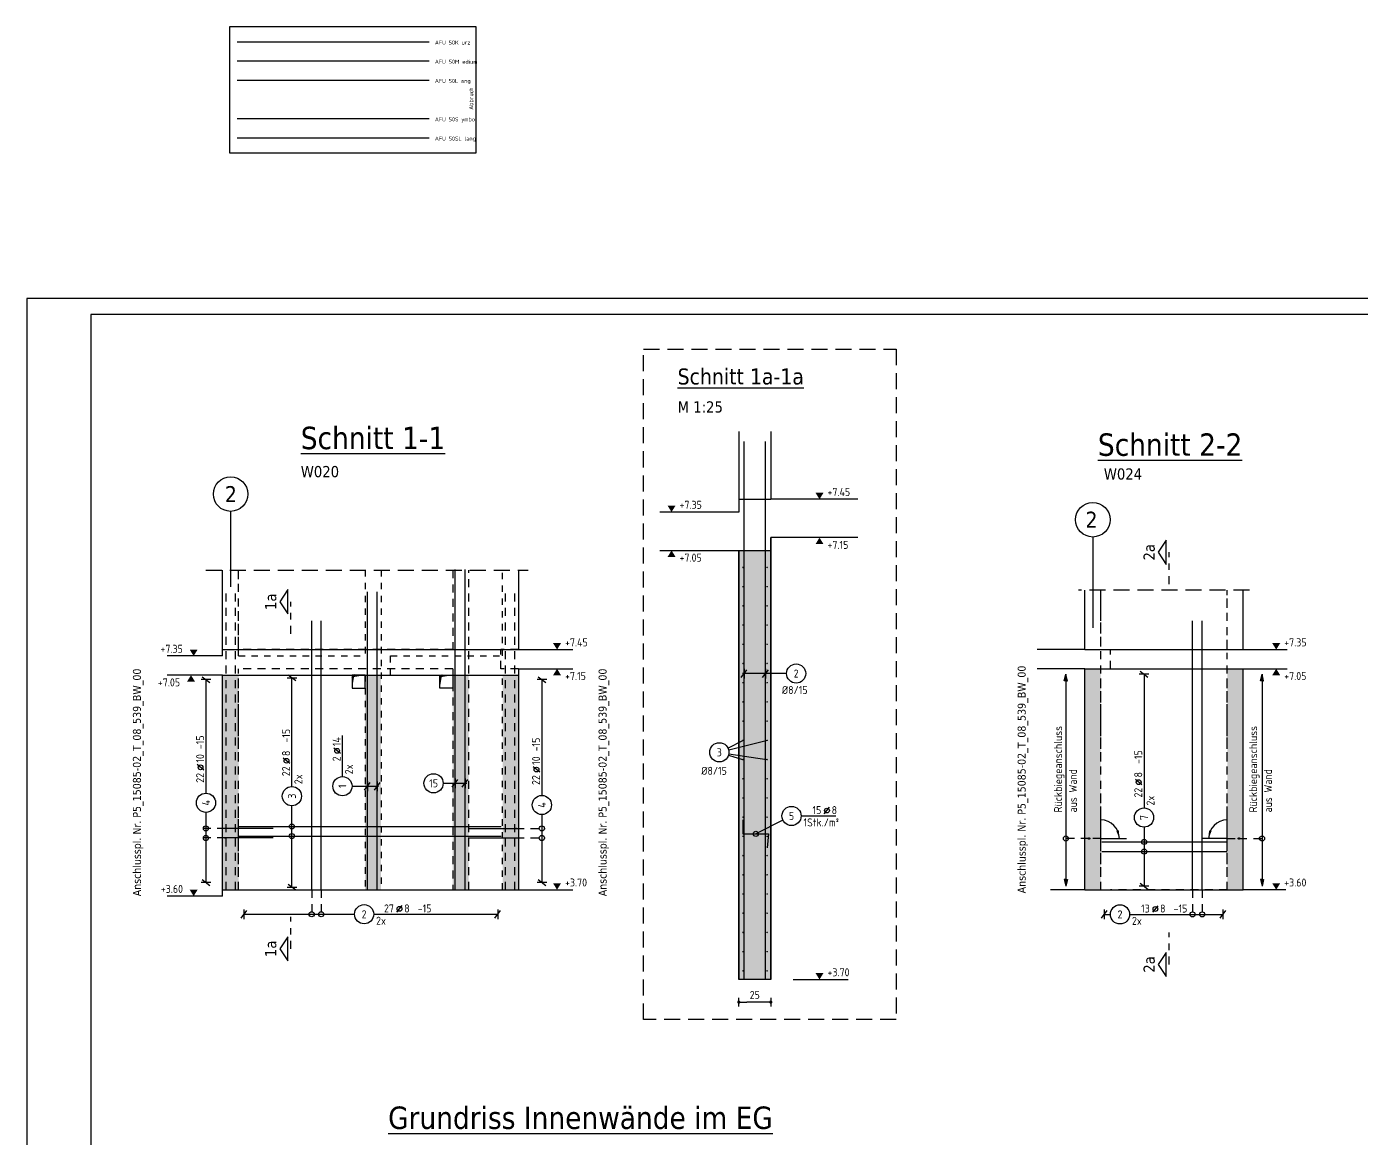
# Model space of a CAD drawing. Extents: x 6 to 70.7, y 1.4 to 35.4.
# Drawn here: x 6 to 26.85, y 17.99 to 35.35 of the extents above; entities that cross this region are included whole.
import ezdxf
from ezdxf.enums import TextEntityAlignment as Align

# ---------------------------------------------------------------- set-up
doc = ezdxf.new("R2010")
doc.units = 0
doc.header["$LTSCALE"] = 0.5
for name, pattern in [('AUSGEZOGEN', [1000.01, 1000, 0.01]), ('DASHDOTSMALL', [1.05, 0.5, -0.25, 0.05, -0.25]), ('DASHED', [0.75, 0.5, -0.25]), ('DOT', [0.175, 0.05, -0.125]), ('HIDDEN', [0.375, 0.25, -0.125]), ('PUNKT', [0.175, 0.05, -0.125]), ('STRICHLINIE', [0.75, 0.5, -0.25]), ('STRICHPUNKT2', [0.55, 0.25, -0.125, 0.05, -0.125]), ('VERDECKT', [0.375, 0.25, -0.125])]:
    doc.linetypes.add(name, pattern=pattern)
for name, color, linetype in [('ACHSEN', 7, 'Continuous'), ('AFU', 7, 'Continuous'), ('BETON', 7, 'Continuous'), ('DETAIL', 7, 'Continuous'), ('DRUEBER', 7, 'Continuous'), ('grau_mittel', 7, 'Continuous'), ('HILFE', 7, 'Continuous'), ('koten', 7, 'Continuous'), ('MASSE', 7, 'Continuous'), ('RAHMEN', 7, 'Continuous'), ('RND', 7, 'Continuous'), ('RND-1', 7, 'Continuous'), ('SCHATTEN', 15, 'Continuous'), ('SCHNITTE', 7, 'Continuous'), ('SFP_Achsen', 7, 'Continuous'), ('TEXT', 7, 'Continuous'), ('VERDECKT', 7, 'Continuous')]:
    doc.layers.add(name, color=color, linetype=linetype)
doc.styles.add('helv', font='tahoma.ttf')
doc.styles.add('txt', font='isocp.shx')
doc.linetypes.add('ABBRUCH', pattern='A,0.15,-0.15,["x",Standard,S=0.07,R=0,X=-0.1,Y=-0.0238],-0.005', length=0.305)
doc.linetypes.add('AFU_50K', pattern='A,0.15,["/",Standard,S=0.2,R=0,X=-0.01,Y=-0.1],0.07,["/",Standard,S=0.2,R=0,X=-0.01,Y=-0.1],0.15', length=0.37)
doc.linetypes.add('AFU_50L', pattern='A,0.75,["/",Standard,S=0.2,R=0,X=-0.01,Y=-0.1],0.07,["/",Standard,S=0.2,R=0,X=-0.01,Y=-0.1],0.75', length=1.57)
doc.linetypes.add('AFU_50M', pattern='A,0.45,["/",Standard,S=0.2,R=0,X=-0.01,Y=-0.1],0.07,["/",Standard,S=0.2,R=0,X=-0.01,Y=-0.1],0.45', length=0.97)
doc.linetypes.add('AFU_50S', pattern='A,0,-0.15,["/",Standard,S=0.2,R=0,X=-0.01,Y=-0.1],0,-0.07,["/",Standard,S=0.2,R=0,X=-0.01,Y=-0.1],-0.15', length=0.37)
doc.linetypes.add('AFU_50SL', pattern='A,0,-0.75,["/",Standard,S=0.2,R=0,X=-0.01,Y=-0.1],0,-0.07,["/",Standard,S=0.2,R=0,X=-0.01,Y=-0.1],-0.75', length=1.57)
doc.dimstyles.new('DOT_I', dxfattribs={"dimscale": 0.5, "dimtxt": 0.25, "dimasz": 0.25, "dimexe": 0.1, "dimexo": 0.3, "dimgap": 0.1, "dimtad": 1, "dimdec": 3, "dimzin": 3, "dimtxsty": 'txt', "dimblk": 'DOT', "dimblk1": 'DOT', "dimblk2": 'DOT', "dimsah": 1, "dimcen": 0.1, "dimse1": 1, "dimse2": 1, "dimazin": 0, "dimtfac": 1, "dimtdec": 4, "dimtix": 1, "dimtmove": 2, "dimatfit": 3, "dimfxl": 0, "dimtvp": 1, "dimtolj": 1, "dimtzin": 0, "dimarcsym": 0})

# ---------------------------------------------------------------- blocks, each defined once
blk = doc.blocks.new('okrd_o')
at = {"layer": 'koten', "color": 7, "linetype": 'Continuous'}
blk.add_solid([(-0.125, 0.202), (0.125, 0.202), (0, 0)], dxfattribs=at)
at = {"layer": 'koten', "style": 'txt'}
blk.add_attdef('OKRD', (0.25, 0.1), '', height=0.25, dxfattribs=at)
blk = doc.blocks.new('lei_gre')
at = {"layer": 'RND', "color": 7, "linetype": 'Continuous'}
for p, q in [((-0.09, -0.12), (0.09, 0.12)), ((0, 0.15), (0, -0.15))]:
    blk.add_line(p, q, dxfattribs=at)
blk = doc.blocks.new('RND_LEI')
at = {"layer": 'RND', "color": 7, "linetype": 'Continuous'}
blk.add_line((1.022, 0.066), (1.19, 0.27), dxfattribs=at)
for centre, radius in [((0, 0), 0.3), ((1.106, 0.168), 0.075)]:
    blk.add_circle(centre, radius, dxfattribs=at)
at = {"layer": 'RND', "color": 7, "linetype": 'Continuous', "style": 'txt'}
blk.add_attdef('POSL', text='', height=0.25, dxfattribs=at).set_placement((0, 0), align=Align.MIDDLE)
blk.add_attdef('ANZ', text='', height=0.25, dxfattribs=at).set_placement((0.931, 0.057), align=Align.RIGHT)
for tag, p in [('DUM', (1.253, 0.057)), ('ABSTD', (1.674, 0.057)), ('POSTXT', (0.374, -0.327))]:
    blk.add_attdef(tag, p, '', height=0.25, dxfattribs=at)
blk = doc.blocks.new('okrd_u')
at = {"layer": 'koten', "color": 7, "linetype": 'Continuous'}
blk.add_solid([(-0.125, -0.202), (0.125, -0.202), (0, 0)], dxfattribs=at)
at = {"layer": 'koten', "style": 'txt'}
blk.add_attdef('OKRD', (0.25, -0.35), '', height=0.25, dxfattribs=at)
blk = doc.blocks.new('DOT')
at = {"layer": 'MASSE', "color": 7, "linetype": 'Continuous'}
for p, q in [((0, 0), (-1, 0)), ((0, 0.54), (0, -0.54))]:
    blk.add_line(p, q, dxfattribs=at)
at = {"layer": 'MASSE', "color": 7, "linetype": 'Continuous', "const_width": 0.2}
blk.add_lwpolyline([(-0.1, 0, 1), (0.1, 0, 1)], format="xyb", close=True, dxfattribs=at)
blk = doc.blocks.new('*D16')
at = {"layer": 'Defpoints', "color": 0, "linetype": 'AUSGEZOGEN', "transparency": 16777216}
for p in [(17.128, 20.12), (17.128, 20.12), (17.628, 20.12)]:
    blk.add_point(p, dxfattribs=at)
at = {"layer": 'MASSE', "color": 0, "linetype": 'AUSGEZOGEN', "lineweight": -2, "transparency": 16777216}
blk.add_line((17.503, 20.12), (17.253, 20.12), dxfattribs=at)
at = {"layer": 'MASSE', "color": 0, "linetype": 'AUSGEZOGEN', "lineweight": -2, "transparency": 16777216, "xscale": 0.125, "yscale": 0.125, "zscale": 0.125, "rotation": 180}
blk.add_blockref('DOT', (17.128, 20.12), dxfattribs=at)
at = {"layer": 'MASSE', "color": 0, "linetype": 'AUSGEZOGEN', "lineweight": -2, "transparency": 16777216, "xscale": 0.125, "yscale": 0.125, "zscale": 0.125}
blk.add_blockref('DOT', (17.628, 20.12), dxfattribs=at)
at = {"layer": 'MASSE', "color": 0, "linetype": 'AUSGEZOGEN', "transparency": 16777216, "insert": (17.378, 20.232), "char_height": 0.125, "attachment_point": 5, "style": 'txt'}
blk.add_mtext('\\A1;25', dxfattribs=at)
blk = doc.blocks.new('RND_HIN')
at = {"layer": 'RND', "color": 7, "linetype": 'Continuous'}
blk.add_circle((0, 0), 0.3, dxfattribs=at)
at = {"layer": 'RND', "color": 7, "linetype": 'Continuous', "style": 'txt'}
blk.add_attdef('POSI', text='', height=0.25, dxfattribs=at).set_placement((0, 0), align=Align.MIDDLE)
blk = doc.blocks.new('SCHN-2')
at = {"layer": 'SCHNITTE', "color": 6, "linetype": 'Continuous'}
blk.add_lwpolyline([(0.378, 0.088), (0, 0.34), (-0.378, 0.088)], close=True, dxfattribs=at)
at = {"layer": 'SCHNITTE', "color": 1, "linetype": 'DASHDOTSMALL', "style": 'helv'}
blk.add_attdef('SCHN-2', text='', height=0.35, dxfattribs=at).set_placement((0, 0.45), align=Align.CENTER)
blk = doc.blocks.new('PFEIL')
at = {"color": 7, "linetype": 'Continuous'}
blk.add_solid([(-1, -0.17), (-1, 0.17), (0, 0)], dxfattribs=at)
blk = doc.blocks.new('Pfeillinie')
at = {"layer": 'TEXT', "linetype": 'Continuous'}
blk.add_hatch(color=7, dxfattribs=at).paths.add_polyline_path([(0, 0), (-0.8, 0.2), (-0.8, 0), (-0.8, -0.2)])
at = {"layer": 'TEXT', "color": 7, "linetype": 'Continuous'}
for p, q in [((-0.8, 0), (-0.8, 0.2)), ((-0.8, 0.2), (0, 0)), ((-0.8, 0), (-0.8, -0.2)), ((-0.8, -0.2), (0, 0))]:
    blk.add_line(p, q, dxfattribs=at)
blk = doc.blocks.new('A1-19-0')
at = {"layer": 'RAHMEN'}
for p, q in [((103.1, 59.4), (0, 59.4)), ((0, 59.4), (0, 0))]:
    blk.add_line(p, q, dxfattribs=at)
at = {"layer": 'RAHMEN', "color": 5}
for p, q in [((102.6, 58.9), (2, 58.9)), ((2, 58.9), (2, 0.5))]:
    blk.add_line(p, q, dxfattribs=at)

msp = doc.modelspace()

# ---------------------------------------------------------------- hatches: boundary and pattern name
at = {"layer": 'grau_mittel'}
for points in [[(17.128, 20.473), (17.628, 20.473), (17.628, 27.173), (17.128, 27.173)], [(12.908, 25.225), (12.658, 25.225), (12.658, 25.025), (12.658, 21.875), (12.908, 21.875)]]:
    msp.add_hatch(color=61, dxfattribs=at).paths.add_polyline_path(points)
h = msp.add_hatch(color=61, dxfattribs=at)
h.paths.add_polyline_path([(22.534, 21.875), (22.784, 21.875), (22.784, 25.325), (22.534, 25.325)])
h.paths.add_polyline_path([(25.009, 25.325), (24.759, 25.325), (24.759, 21.875), (25.009, 21.875)])
h = msp.add_hatch(color=61, dxfattribs=at)
h.paths.add_polyline_path([(9.063, 21.875), (9.313, 21.875), (9.313, 25.225), (9.063, 25.225)])
h.paths.add_polyline_path([(11.288, 21.875), (11.538, 21.875), (11.538, 25.225), (11.288, 25.225), (11.288, 25.025)])
h.paths.add_polyline_path([(13.438, 21.875), (13.688, 21.875), (13.688, 25.225), (13.438, 25.225)])

# ---------------------------------------------------------------- linework, layer by layer
at = {"layer": 'ACHSEN', "color": 140, "linetype": 'AUSGEZOGEN'}
for p, q in [((9.188, 27.783), (9.188, 26.604)), ((22.659, 27.383), (22.659, 25.965))]:
    msp.add_line(p, q, dxfattribs=at)
at = {"layer": 'AFU', "color": 8, "linetype": 'AFU_50K'}
for p, q in [((12.288, 35.112), (9.288, 35.112)), ((17.128, 27.973), (17.628, 27.973)), ((17.128, 27.173), (17.628, 27.173)), ((17.628, 20.473), (17.128, 20.473))]:
    msp.add_line(p, q, dxfattribs=at)
at = {"layer": 'AFU', "color": 8, "linetype": 'AFU_50M'}
msp.add_line((12.288, 34.812), (9.288, 34.812), dxfattribs=at)
at = {"layer": 'AFU', "color": 8, "linetype": 'AFU_50L'}
for p, q in [((12.288, 34.512), (9.288, 34.512)), ((9.063, 25.625), (13.688, 25.625)), ((22.534, 25.625), (25.009, 25.625)), ((22.534, 25.325), (25.009, 25.325)), ((9.063, 25.225), (13.688, 25.225)), ((9.063, 21.875), (13.688, 21.875)), ((22.534, 21.875), (25.009, 21.875))]:
    msp.add_line(p, q, dxfattribs=at)
at = {"layer": 'AFU', "color": 8, "linetype": 'AFU_50S'}
msp.add_line((12.288, 33.912), (9.288, 33.912), dxfattribs=at)
at = {"layer": 'AFU', "color": 8, "linetype": 'AFU_50SL'}
msp.add_line((12.288, 33.612), (9.288, 33.612), dxfattribs=at)
at = {"layer": 'AFU', "color": 8, "linetype": 'ABBRUCH'}
msp.add_lwpolyline([(9.169, 33.385), (13.024, 33.385), (13.024, 35.352), (9.169, 35.352)], close=True, dxfattribs=at)
at = {"layer": 'BETON', "color": 6, "linetype": 'AUSGEZOGEN'}
for p, q in [((17.128, 29.029), (17.128, 27.773)), ((17.628, 29.029), (17.628, 27.973)), ((18.989, 27.373), (17.628, 27.373)), ((15.892, 27.173), (17.128, 27.173)), ((9.063, 25.525), (9.063, 26.866)), ((22.534, 25.625), (22.534, 26.551)), ((25.009, 25.625), (25.009, 26.551)), ((9.063, 25.525), (8.198, 25.525)), ((13.688, 25.625), (14.534, 25.625)), ((22.534, 25.625), (21.791, 25.625)), ((25.009, 25.625), (25.694, 25.625)), ((13.688, 25.325), (14.534, 25.325)), ((22.534, 25.325), (21.791, 25.325)), ((22.534, 21.875), (22.534, 25.325)), ((25.009, 21.875), (25.009, 25.325)), ((25.009, 25.325), (25.694, 25.325)), ((9.063, 25.225), (8.198, 25.225)), ((9.063, 21.775), (9.063, 25.225)), ((9.063, 21.775), (8.198, 21.775)), ((13.688, 21.875), (14.534, 21.875)), ((22.534, 21.875), (21.998, 21.875)), ((25.677, 21.875), (25.009, 21.875))]:
    msp.add_line(p, q, dxfattribs=at)
at = {"layer": 'BETON', "color": 6, "linetype": 'AUSGEZOGEN', "lineweight": 25}
for p, q in [((18.989, 27.973), (17.628, 27.973)), ((17.128, 27.773), (15.892, 27.773))]:
    msp.add_line(p, q, dxfattribs=at)
at = {"layer": 'BETON', "color": 6, "linetype": 'AUSGEZOGEN', "lineweight": 35}
for p, q in [((17.628, 27.373), (17.628, 20.473)), ((17.128, 27.173), (17.128, 20.473))]:
    msp.add_line(p, q, dxfattribs=at)
at = {"layer": 'BETON', "color": 6, "linetype": 'AUSGEZOGEN', "lineweight": -2}
for p, q in [((13.688, 26.866), (13.688, 25.625)), ((13.688, 25.325), (13.688, 21.875))]:
    msp.add_line(p, q, dxfattribs=at)
at = {"layer": 'BETON', "color": 6, "linetype": 'AUSGEZOGEN'}
for points in [[(11.288, 25.025), (11.288, 25.225), (11.088, 25.225), (11.088, 25.025)], [(12.658, 25.225), (12.658, 25.025), (12.458, 25.025), (12.458, 25.225)]]:
    msp.add_lwpolyline(points, close=True, dxfattribs=at)
at = {"layer": 'DETAIL', "color": 102, "linetype": 'STRICHLINIE'}
msp.add_lwpolyline([(15.638, 19.846), (15.638, 30.318), (19.586, 30.318), (19.586, 19.846)], close=True, dxfattribs=at)
at = {"layer": 'DRUEBER', "color": 7, "linetype": 'DOT'}
for p, q in [((9.313, 25.525), (9.313, 26.866)), ((22.784, 21.875), (22.784, 26.551)), ((24.759, 21.875), (24.759, 26.551)), ((9.313, 25.525), (11.288, 25.525)), ((11.688, 25.525), (13.438, 25.525)), ((9.313, 21.875), (9.313, 25.225)), ((9.313, 25.225), (11.288, 25.225)), ((11.688, 25.225), (13.438, 25.225))]:
    msp.add_line(p, q, dxfattribs=at)
at = {"layer": 'DRUEBER', "color": 7, "linetype": 'PUNKT'}
for p, q in [((11.288, 26.866), (11.288, 25.525)), ((11.538, 26.866), (11.538, 21.875)), ((11.688, 25.225), (11.688, 25.525)), ((11.288, 25.225), (11.288, 21.875))]:
    msp.add_line(p, q, dxfattribs=at)
at = {"layer": 'DRUEBER', "color": 7, "linetype": 'PUNKT', "lineweight": -2}
for p, q in [((13.438, 25.525), (13.438, 26.866)), ((13.438, 21.875), (13.438, 25.225))]:
    msp.add_line(p, q, dxfattribs=at)
at = {"layer": 'HILFE', "color": 102, "linetype": 'DASHED'}
for p, q in [((8.8, 26.866), (13.835, 26.866)), ((25.109, 26.551), (22.434, 26.551))]:
    msp.add_line(p, q, dxfattribs=at)
at = {"layer": 'HILFE', "color": 102, "linetype": 'AUSGEZOGEN'}
msp.add_line((17.976, 20.473), (18.837, 20.473), dxfattribs=at)
at = {"layer": 'RND', "color": 102, "linetype": 'AUSGEZOGEN'}
for p, q in [((17.874, 25.251), (17.186, 25.251)), ((16.958, 24.088), (17.199, 24.208)), ((16.97, 24.058), (17.576, 24.208)), ((16.972, 23.999), (17.564, 23.908)), ((16.967, 23.977), (17.187, 23.908)), ((11.085, 23.491), (11.498, 23.491)), ((12.509, 23.537), (12.88, 23.537)), ((17.818, 22.96), (17.392, 22.747))]:
    msp.add_line(p, q, dxfattribs=at)
at = {"layer": 'RND', "color": 7, "linetype": 'AUSGEZOGEN'}
for p, q in [((23.46, 25.241), (23.46, 23.152)), ((8.802, 25.157), (8.802, 23.383)), ((10.145, 23.486), (10.145, 25.182)), ((14.051, 25.157), (14.051, 23.348)), ((10.935, 23.641), (10.935, 24.281)), ((10.145, 21.914), (10.145, 23.186)), ((8.802, 23.083), (8.802, 21.988)), ((14.051, 23.048), (14.051, 21.988)), ((18.102, 23.027), (18.642, 23.027)), ((23.46, 22.852), (23.46, 21.931)), ((9.395, 21.492), (11.124, 21.492)), ((11.424, 21.492), (13.361, 21.492)), ((22.838, 21.49), (22.934, 21.49)), ((23.234, 21.49), (24.692, 21.49))]:
    msp.add_line(p, q, dxfattribs=at)
at = {"layer": 'RND', "color": 102, "linetype": 'VERDECKT'}
for p, q in [((9.101, 22.833), (8.752, 22.833)), ((13.649, 22.833), (14.101, 22.833)), ((9.101, 22.683), (8.752, 22.683)), ((13.649, 22.683), (14.101, 22.683)), ((22.599, 22.675), (22.189, 22.675)), ((24.943, 22.675), (25.353, 22.675)), ((10.454, 21.875), (10.454, 21.442)), ((10.604, 21.875), (10.604, 21.442)), ((24.219, 21.875), (24.219, 21.44)), ((24.369, 21.875), (24.369, 21.44))]:
    msp.add_line(p, q, dxfattribs=at)
at = {"layer": 'RND', "color": 1, "linetype": 'AUSGEZOGEN'}
for points in [[(17.211, 20.473), (17.211, 28.873)], [(17.545, 20.473), (17.545, 28.873)], [(12.694, 21.875), (12.694, 26.875)], [(12.85, 21.875), (12.85, 26.875)], [(11.324, 21.875), (11.324, 26.525)], [(11.48, 21.875), (11.48, 26.525)], [(10.454, 21.875), (10.454, 26.075)], [(10.604, 21.875), (10.604, 26.075)], [(24.219, 21.875), (24.219, 26.075)], [(24.369, 21.875), (24.369, 26.075)], [(9.851, 22.833), (9.101, 22.833)], [(9.313, 22.862), (13.413, 22.862)], [(12.899, 22.833), (13.649, 22.833)], [(9.851, 22.683), (9.101, 22.683)], [(9.313, 22.712), (13.413, 22.712)], [(12.899, 22.683), (13.649, 22.683)], [(22.802, 22.621), (24.752, 22.621)], [(22.802, 22.471), (24.752, 22.471)]]:
    msp.add_lwpolyline(points, dxfattribs=at)
at = {"layer": 'RND', "color": 7, "linetype": 'AUSGEZOGEN'}
for points, const_width in [([(17.187, 26.908, 1), (17.199, 26.908, 1)], 0.012), ([(17.564, 26.908, 1), (17.576, 26.908, 1)], 0.012), ([(17.187, 26.608, 1), (17.199, 26.608, 1)], 0.012), ([(17.564, 26.608, 1), (17.576, 26.608, 1)], 0.012), ([(17.187, 26.308, 1), (17.199, 26.308, 1)], 0.012), ([(17.564, 26.308, 1), (17.576, 26.308, 1)], 0.012), ([(17.187, 26.008, 1), (17.199, 26.008, 1)], 0.012), ([(17.564, 26.008, 1), (17.576, 26.008, 1)], 0.012), ([(17.187, 25.708, 1), (17.199, 25.708, 1)], 0.012), ([(17.564, 25.708, 1), (17.576, 25.708, 1)], 0.012), ([(17.187, 25.408, 1), (17.199, 25.408, 1)], 0.012), ([(17.564, 25.408, 1), (17.576, 25.408, 1)], 0.012), ([(17.187, 25.108, 1), (17.199, 25.108, 1)], 0.012), ([(17.564, 25.108, 1), (17.576, 25.108, 1)], 0.012), ([(17.187, 24.808, 1), (17.199, 24.808, 1)], 0.012), ([(17.564, 24.808, 1), (17.576, 24.808, 1)], 0.012), ([(17.187, 24.508, 1), (17.199, 24.508, 1)], 0.012), ([(17.564, 24.508, 1), (17.576, 24.508, 1)], 0.012), ([(17.187, 24.208, 1), (17.199, 24.208, 1)], 0.012), ([(17.564, 24.208, 1), (17.576, 24.208, 1)], 0.012), ([(17.187, 23.908, 1), (17.199, 23.908, 1)], 0.012), ([(17.564, 23.908, 1), (17.576, 23.908, 1)], 0.012), ([(17.187, 23.608, 1), (17.199, 23.608, 1)], 0.012), ([(17.564, 23.608, 1), (17.576, 23.608, 1)], 0.012), ([(17.187, 23.308, 1), (17.199, 23.308, 1)], 0.012), ([(17.564, 23.308, 1), (17.576, 23.308, 1)], 0.012), ([(17.187, 23.008, 1), (17.199, 23.008, 1)], 0.012), ([(17.564, 23.008, 1), (17.576, 23.008, 1)], 0.012), ([(9.107, 22.833, -1), (9.095, 22.833, -1)], 0.0125), ([(13.643, 22.833, 1), (13.655, 22.833, 1)], 0.0125), ([(9.107, 22.683, -1), (9.095, 22.683, -1)], 0.0125), ([(13.643, 22.683, 1), (13.655, 22.683, 1)], 0.0125), ([(17.187, 22.708, 1), (17.199, 22.708, 1)], 0.012), ([(17.564, 22.708, 1), (17.576, 22.708, 1)], 0.012), ([(17.187, 22.408, 1), (17.199, 22.408, 1)], 0.012), ([(17.564, 22.408, 1), (17.576, 22.408, 1)], 0.012), ([(17.187, 22.108, 1), (17.199, 22.108, 1)], 0.012), ([(17.564, 22.108, 1), (17.576, 22.108, 1)], 0.012), ([(17.187, 21.808, 1), (17.199, 21.808, 1)], 0.012), ([(17.564, 21.808, 1), (17.576, 21.808, 1)], 0.012), ([(17.187, 21.508, 1), (17.199, 21.508, 1)], 0.012), ([(17.564, 21.508, 1), (17.576, 21.508, 1)], 0.012), ([(17.187, 21.208, 1), (17.199, 21.208, 1)], 0.012), ([(17.564, 21.208, 1), (17.576, 21.208, 1)], 0.012), ([(17.187, 20.908, 1), (17.199, 20.908, 1)], 0.012), ([(17.564, 20.908, 1), (17.576, 20.908, 1)], 0.012), ([(17.187, 20.608, 1), (17.199, 20.608, 1)], 0.012), ([(17.564, 20.608, 1), (17.576, 20.608, 1)], 0.012)]:
    msp.add_lwpolyline(points, format="xyb", close=True, dxfattribs=dict(at, const_width=const_width))
at = {"layer": 'RND', "color": 7, "linetype": 'HIDDEN'}
for points in [[(9.12, 21.875), (9.12, 26.525)], [(9.266, 21.875), (9.266, 26.525)], [(13.484, 21.875), (13.484, 26.525)], [(13.63, 21.875), (13.63, 26.525)]]:
    msp.add_lwpolyline(points, dxfattribs=at)
at = {"layer": 'RND', "color": 102, "linetype": 'AUSGEZOGEN'}
for points in [[(22.239, 25.239), (22.239, 21.932)], [(25.303, 25.239), (25.303, 21.932)]]:
    msp.add_lwpolyline(points, dxfattribs=at)
at = {"layer": 'RND', "color": 7, "linetype": 'AUSGEZOGEN'}
for centre in [(8.802, 22.833), (10.145, 22.862), (10.145, 22.712), (14.051, 22.833), (17.392, 22.747), (8.802, 22.683), (14.051, 22.683), (22.239, 22.675), (23.46, 22.621), (25.303, 22.675), (23.46, 22.471), (10.454, 21.492), (10.604, 21.492), (24.219, 21.49), (24.369, 21.49)]:
    msp.add_circle(centre, 0.04, dxfattribs=at)
at = {"layer": 'RND-1', "color": 1, "linetype": 'AUSGEZOGEN'}
msp.add_lwpolyline([(17.192, 22.967), (17.192, 22.747), (17.592, 22.747), (17.573, 22.528)], dxfattribs=at)
at = {"layer": 'SCHATTEN', "color": 1, "linetype": 'AUSGEZOGEN'}
for points in [[(11.088, 25.025, 0, 0.0326, 0), (11.104, 25.224, 0, 0, 0), (11.089, 25.209, 0.0326, 0, 0), (11.288, 25.225, 0, 0, 0)], [(12.458, 25.025, 0, 0.0325, 0), (12.474, 25.224, 0, 0, 0), (12.46, 25.209, 0.0325, 0, 0), (12.658, 25.225, 0, 0, 0)]]:
    msp.add_lwpolyline(points, format="xyseb", dxfattribs=at)
at = {"layer": 'SCHNITTE', "color": 6, "linetype": 'STRICHPUNKT2'}
for p, q in [((23.852, 26.645), (23.852, 27.145)), ((10.126, 25.872), (10.126, 26.372)), ((10.126, 20.952), (10.126, 21.452)), ((23.852, 20.708), (23.852, 21.208))]:
    msp.add_line(p, q, dxfattribs=at)
at = {"layer": 'SFP_Achsen', "color": 7, "linetype": 'AUSGEZOGEN'}
for centre in [(9.188, 28.054), (22.659, 27.653)]:
    msp.add_circle(centre, 0.27, dxfattribs=at)
at = {"layer": 'TEXT', "color": 7, "linetype": 'VERDECKT'}
for p, q in [((22.784, 22.675), (22.599, 22.675)), ((24.759, 22.675), (24.943, 22.675))]:
    msp.add_line(p, q, dxfattribs=at)
for points in [[(22.784, 22.675), (22.784, 23.075)], [(24.759, 22.675), (24.759, 23.075)]]:
    msp.add_lwpolyline(points, dxfattribs=at)
at = {"layer": 'TEXT', "color": 1, "linetype": 'AUSGEZOGEN'}
for points in [[(22.784, 22.675), (23.184, 22.675)], [(24.759, 22.675), (24.359, 22.675)]]:
    msp.add_lwpolyline(points, dxfattribs=at)
at = {"layer": 'TEXT', "color": 7, "linetype": 'VERDECKT'}
for centre in [(22.599, 22.675), (24.943, 22.675)]:
    msp.add_circle(centre, 0.012, dxfattribs=at)
at = {"layer": 'TEXT', "color": 102, "linetype": 'AUSGEZOGEN'}
for centre, start, end in [((22.784, 22.675), 0, 90), ((24.759, 22.675), 90, 180)]:
    msp.add_arc(centre, 0.29, start, end, dxfattribs=at)
at = {"layer": 'VERDECKT', "color": 7, "linetype": 'HIDDEN'}
for p, q in [((9.313, 25.625), (9.313, 26.866)), ((12.658, 25.625), (9.313, 25.625)), ((13.688, 25.625), (13.408, 25.625)), ((9.313, 21.875), (9.313, 25.325)), ((12.658, 25.325), (9.313, 25.325)), ((13.688, 25.325), (13.408, 25.325))]:
    msp.add_line(p, q, dxfattribs=at)
at = {"layer": 'VERDECKT', "color": 7, "linetype": 'VERDECKT', "lineweight": -2}
for p, q in [((12.658, 26.866), (12.658, 25.625)), ((12.908, 21.875), (12.908, 26.866)), ((13.408, 25.325), (13.408, 25.625)), ((12.658, 25.325), (12.658, 21.875))]:
    msp.add_line(p, q, dxfattribs=at)
at = {"layer": 'VERDECKT', "color": 7, "linetype": 'VERDECKT'}
for p, q in [((22.784, 21.875), (22.784, 26.551)), ((24.759, 25.625), (24.759, 26.551)), ((22.934, 25.325), (22.934, 25.625)), ((22.934, 25.625), (24.759, 25.625)), ((22.934, 25.325), (24.759, 25.325)), ((24.759, 21.875), (24.759, 25.325)), ((9.313, 21.875), (12.658, 21.875)), ((12.908, 21.875), (13.103, 21.875)), ((13.553, 21.875), (13.688, 21.875)), ((24.759, 21.875), (22.934, 21.875))]:
    msp.add_line(p, q, dxfattribs=at)

# ---------------------------------------------------------------- block references
at = {"layer": 'koten', "color": 7, "linetype": 'DASHED', "xscale": 0.5, "yscale": 0.5, "zscale": 0.5}
for name, p, values in [('okrd_o', (16.077, 27.773), {'OKRD': '+7.35'}), ('okrd_o', (18.389, 27.973), {'OKRD': '+7.45'}), ('okrd_u', (14.288, 25.325), {'OKRD': '+7.15'})]:
    msp.add_blockref(name, p, dxfattribs=at).add_auto_attribs(values)
at = {"layer": 'koten', "color": 7, "linetype": 'AUSGEZOGEN', "xscale": 0.5, "yscale": 0.5, "zscale": 0.5}
for name, p, values in [('okrd_u', (18.389, 27.373), {'OKRD': '+7.15'}), ('okrd_u', (16.077, 27.173), {'OKRD': '+7.05'}), ('okrd_o', (14.288, 25.625), {'OKRD': '+7.45'}), ('okrd_o', (25.525, 25.625), {'OKRD': '+7.35'}), ('okrd_u', (25.525, 25.325), {'OKRD': '+7.05'}), ('okrd_o', (14.288, 21.875), {'OKRD': '+3.70'})]:
    msp.add_blockref(name, p, dxfattribs=at).add_auto_attribs(values)
at = {"layer": 'koten', "color": 7, "linetype": 'AUSGEZOGEN'}
ref = msp.add_blockref('okrd_o', (8.61, 25.525), dxfattribs=dict(at, xscale=-0.5, yscale=0.5, zscale=0.5))
ref.add_attrib('OKRD', '+7.35', (8.092, 25.575), dxfattribs={"height": 0.125, "style": 'txt'})
ref = msp.add_blockref('okrd_u', (8.569, 25.225), dxfattribs=dict(at, xscale=-0.5, yscale=0.5, zscale=0.5))
ref.add_attrib('OKRD', '+7.05', (8.051, 25.05), dxfattribs={"height": 0.125, "style": 'txt'})
ref = msp.add_blockref('okrd_o', (8.61, 21.775), dxfattribs=dict(at, xscale=-0.5, yscale=0.5, zscale=0.5))
ref.add_attrib('OKRD', '+3.60', (8.097, 21.825), dxfattribs={"height": 0.125, "style": 'txt'})
ref = msp.add_blockref('okrd_o', (25.525, 21.875), dxfattribs=dict(at, xscale=0.5, yscale=0.5, zscale=0.5))
ref.add_attrib('OKRD', '+3.60', (25.65, 21.925), dxfattribs={"layer": '0', "color": 0, "linetype": 'ByBlock', "height": 0.125, "style": 'txt'})
ref = msp.add_blockref('okrd_o', (18.389, 20.473), dxfattribs=dict(at, xscale=0.5, yscale=0.5, zscale=0.5))
ref.add_attrib('OKRD', '+3.70', (18.514, 20.523), dxfattribs={"layer": '0', "color": 0, "linetype": 'ByBlock', "height": 0.125, "style": 'txt'})
at = {"layer": 'RAHMEN', "color": 7, "linetype": 'AUSGEZOGEN', "xscale": 0.5, "yscale": 0.5, "zscale": 0.5}
msp.add_blockref('A1-19-0', (6.001, 1.407), dxfattribs=at)
at = {"layer": 'RND', "color": 7, "linetype": 'AUSGEZOGEN', "xscale": 0.5, "yscale": 0.5, "zscale": 0.5}
for p in [(17.211, 25.251), (17.545, 25.251), (12.694, 23.537), (12.85, 23.537), (9.395, 21.492), (13.361, 21.492), (22.838, 21.49), (24.692, 21.49)]:
    msp.add_blockref('lei_gre', p, dxfattribs=at)
for name, p, values in [('RND_HIN', (18.024, 25.251), {'POSI': '2'}), ('RND_HIN', (16.824, 24.021), {'POSI': '3'}), ('RND_HIN', (12.359, 23.537), {'POSI': '15'}), ('RND_LEI', (17.952, 23.027), {'POSL': '5', 'DUM': '8', 'ANZ': '15', 'POSTXT': '1Stk./m²'}), ('RND_LEI', (11.274, 21.492), {'POSL': '2', 'DUM': '8', 'ANZ': '27', 'ABSTD': '-15', 'POSTXT': '2x'}), ('RND_LEI', (23.084, 21.49), {'POSL': '2', 'DUM': '8', 'ANZ': '13', 'ABSTD': '-15', 'POSTXT': '2x'})]:
    msp.add_blockref(name, p, dxfattribs=at).add_auto_attribs(values)
at = {"layer": 'RND', "color": 102, "linetype": 'AUSGEZOGEN', "yscale": 0.125, "zscale": 0.125}
for p, xscale, rotation in [((22.239, 25.239), -0.125, 270), ((25.303, 25.239), 0.125, 90.00000000000001), ((22.239, 21.932), -0.125, 90), ((25.303, 21.932), 0.125, 270)]:
    msp.add_blockref('Pfeillinie', p, dxfattribs=dict(at, xscale=xscale, rotation=rotation))
at = {"layer": 'RND', "color": 7, "linetype": 'AUSGEZOGEN', "xscale": 0.5, "yscale": 0.5, "zscale": 0.5}
for p, rotation in [((23.46, 25.241), 270), ((8.802, 25.157), 270), ((10.145, 25.182), 90), ((14.051, 25.157), 270), ((8.802, 21.988), 270), ((10.145, 21.914), 90), ((14.051, 21.988), 270), ((23.46, 21.931), 270)]:
    msp.add_blockref('lei_gre', p, dxfattribs=dict(at, rotation=rotation))
at = {"layer": 'RND', "color": 7, "linetype": 'AUSGEZOGEN', "xscale": 0.5, "yscale": 0.5, "zscale": 0.5, "rotation": 90}
for p, values in [((8.802, 23.233), {'POSL': '4', 'DUM': '10', 'ANZ': '22', 'ABSTD': '-15'}), ((10.145, 23.336), {'POSL': '3', 'DUM': '8', 'ANZ': '22', 'ABSTD': '-15', 'POSTXT': '2x'}), ((10.935, 23.491), {'POSL': '1', 'DUM': '14', 'ANZ': '2', 'POSTXT': '2x'}), ((14.051, 23.198), {'POSL': '4', 'DUM': '10', 'ANZ': '22', 'ABSTD': '-15'}), ((23.46, 23.002), {'POSL': '7', 'DUM': '8', 'ANZ': '22', 'ABSTD': '-15', 'POSTXT': '2x'})]:
    msp.add_blockref('RND_LEI', p, dxfattribs=at).add_auto_attribs(values)
at = {"layer": 'RND', "color": 102, "linetype": 'AUSGEZOGEN', "xscale": 0.5, "yscale": 0.5, "zscale": 0.5}
for p in [(11.324, 23.491), (11.48, 23.491)]:
    msp.add_blockref('lei_gre', p, dxfattribs=at)
at = {"layer": 'SCHNITTE', "color": 6, "linetype": 'STRICHPUNKT2', "xscale": 0.5, "yscale": 0.5, "zscale": 0.5, "rotation": 90}
for p, values in [((23.852, 27.145), {'SCHN-2': '2a'}), ((10.126, 26.372), {'SCHN-2': '1a'}), ((10.126, 20.952), {'SCHN-2': '1a'}), ((23.852, 20.708), {'SCHN-2': '2a'})]:
    msp.add_blockref('SCHN-2', p, dxfattribs=at).add_auto_attribs(values)
at = {"layer": 'TEXT', "color": 102, "linetype": 'AUSGEZOGEN', "yscale": 0.1250000000000026, "zscale": 0.1250000000000026}
for p, xscale, rotation in [((23.074, 22.675), -0.1250000000000026, 102.2409790208733), ((24.468, 22.675), 0.1250000000000026, 257.7590209791267)]:
    msp.add_blockref('PFEIL', p, dxfattribs=dict(at, xscale=xscale, rotation=rotation))

# ---------------------------------------------------------------- texts
at = {"layer": 'AFU', "color": 8, "linetype": 'AFU_50K', "style": 'txt'}
msp.add_text('AFU 50K urz', height=0.0625, dxfattribs=at).set_placement((12.379, 35.074))
at = {"layer": 'AFU', "color": 8, "linetype": 'AFU_50M', "style": 'txt'}
msp.add_text('AFU 50M edium', height=0.0625, dxfattribs=at).set_placement((12.379, 34.774))
at = {"layer": 'AFU', "color": 8, "linetype": 'AFU_50L', "style": 'txt'}
msp.add_text('AFU 50L ang', height=0.0625, dxfattribs=at).set_placement((12.379, 34.474))
at = {"layer": 'AFU', "color": 8, "linetype": 'ABBRUCH', "style": 'txt'}
msp.add_text('Abbruch', height=0.0625, rotation=90, dxfattribs=at).set_placement((12.978, 34.055))
at = {"layer": 'AFU', "color": 8, "linetype": 'AFU_50S', "style": 'txt'}
msp.add_text('AFU 50S ymbol', height=0.0625, dxfattribs=at).set_placement((12.379, 33.874))
at = {"layer": 'AFU', "color": 8, "linetype": 'AFU_50SL', "style": 'txt'}
msp.add_text('AFU 50SL lang', height=0.0625, dxfattribs=at).set_placement((12.379, 33.574))
at = {"layer": 'SFP_Achsen', "color": 6, "linetype": 'AUSGEZOGEN', "style": 'helv'}
for p in [(9.097, 27.928), (22.545, 27.529)]:
    msp.add_text('2', height=0.25, dxfattribs=at).set_placement(p)
at = {"layer": 'TEXT', "color": 6, "linetype": 'AUSGEZOGEN', "style": 'helv'}
msp.add_text('%%uSchnitt 1a-1a', height=0.25, dxfattribs=at).set_placement((16.172, 29.765))
at = {"layer": 'TEXT', "color": 1, "linetype": 'AUSGEZOGEN', "style": 'helv'}
for s, p in [('M 1:25', (16.172, 29.327)), ('W020', (10.284, 28.317)), ('W024', (22.832, 28.28))]:
    msp.add_text(s, height=0.175, dxfattribs=at).set_placement(p)
at = {"layer": 'TEXT', "color": 5, "linetype": 'AUSGEZOGEN', "style": 'helv'}
for s, p in [('%%uSchnitt 1-1', (10.284, 28.755)), ('%%USchnitt 2-2', (22.739, 28.651)), ('%%UGrundriss Innenwände im EG%%U ', (11.649, 18.139))]:
    msp.add_text(s, height=0.35, dxfattribs=at).set_placement(p)
at = {"layer": 'TEXT', "color": 7, "linetype": 'AUSGEZOGEN'}
for s, style, p in [('Anschlusspl. Nr. P5_15085-02_T_08_539_BW_00', 'helv', (7.786, 21.773)), ('Anschlusspl. Nr. P5_15085-02_T_08_539_BW_00', 'helv', (15.062, 21.773)), ('Anschlusspl. Nr. P5_15085-02_T_08_539_BW_00', 'helv', (21.61, 21.819)), ('Rückbiegeanschluss', 'txt', (22.179, 23.082)), ('Rückbiegeanschluss', 'txt', (25.227, 23.082)), ('aus Wand ', 'txt', (22.41, 23.082)), ('aus Wand ', 'txt', (25.458, 23.082))]:
    msp.add_text(s, height=0.125, rotation=90, dxfattribs=dict(at, style=style)).set_placement(p)
at = {"layer": 'TEXT', "color": 7, "linetype": 'AUSGEZOGEN', "style": 'txt'}
for p in [(17.802, 24.932), (16.541, 23.669)]:
    msp.add_text('%%C8/15', height=0.125, dxfattribs=at).set_placement(p)

# ---------------------------------------------------------------- dimensions: what is measured, and where the dimension line sits
at = {"layer": 'MASSE', "color": 7, "linetype": 'AUSGEZOGEN'}
dim = msp.add_linear_dim(base=(17.128, 20.12), p1=(17.628, 20.12), p2=(17.128, 20.12), dimstyle='DOT_I', override={"dimdec": 0, "dimlfac": 50}, dxfattribs=at)
dim.commit()
dim.dimension.update_dxf_attribs({"geometry": '*D16', "text_midpoint": (17.378, 20.232)})

doc.saveas('drawing.dxf')
